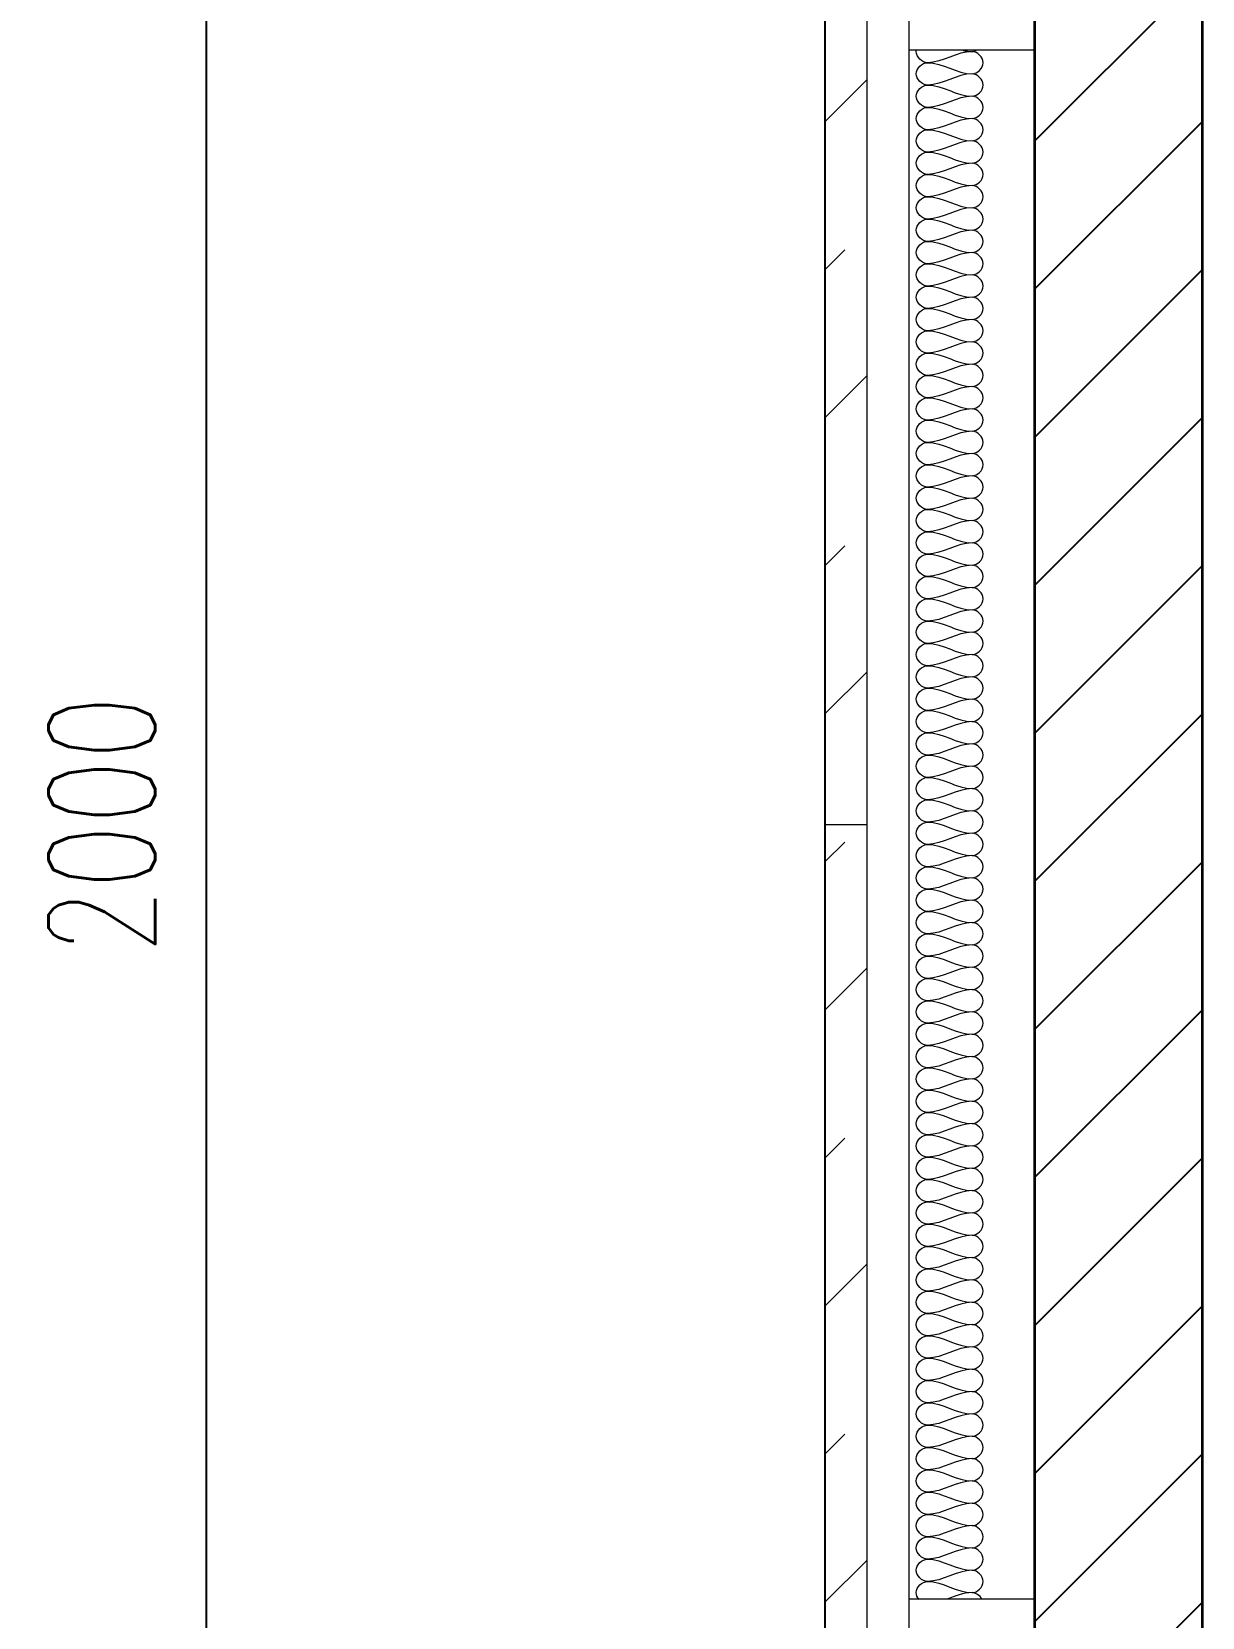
# Model space of a CAD drawing. Header units: millimetres. Extents: x 434053 to 1059003, y -2417481 to 936527.
# Drawn here: x 612355 to 613752, y -2238482 to -2236589 of the extents above; entities that cross this region are included whole.
import ezdxf

# ---------------------------------------------------------------- set-up
doc = ezdxf.new("R2010")
doc.units = ezdxf.units.MM
doc.header["$LTSCALE"] = 1000
doc.header["$MEASUREMENT"] = 0
doc.linetypes.add('DOTE', pattern=[2.42, 2, -0.2, 0.02, -0.2])
doc.layers.get('Defpoints').update_dxf_attribs({"color": 6})
for name, color, linetype in [('A-ANNO-DIMS', 3, 'Continuous'), ('A-WALL-PATT', 8, 'Continuous'), ('DOTE', 16, 'DOTE'), ('HZHZNEWPLOTLAYER#@$TT', 7, 'Continuous')]:
    doc.layers.add(name, color=color, linetype=linetype)
for name, color, linetype, lineweight in [('A-DETL-0001', 4, 'Continuous', 15), ('A-WALL', 5, 'Continuous', 35), ('Detail Items', 7, 'Continuous', 15)]:
    doc.layers.add(name, color=color, linetype=linetype, lineweight=lineweight)
doc.styles.add('_TCH_DIM_T3', font='SIMPLEX', dxfattribs={"width": 0.705882, "bigfont": 'GBCBIG'})
doc.dimstyles.new('_TCH_ARCH&&50', dxfattribs={"dimtxt": 127.5, "dimasz": 50, "dimexe": 125, "dimexo": 150, "dimgap": 61.25, "dimtad": 1, "dimdec": 0, "dimzin": 0, "dimdsep": 46, "dimtxsty": '_TCH_DIM_T3', "dimblk": 'ARCHTICK', "dimcen": 0.09, "dimclrt": 7, "dimazin": 2, "dimtfac": 1, "dimtdec": 0, "dimtix": 1, "dimtmove": 2, "dimatfit": 3, "dimfxl": 1, "dimtolj": 1, "dimtzin": 0, "dimarcsym": 0})

# ---------------------------------------------------------------- blocks, each defined once
blk = doc.blocks.new('ASDGDSGF')
at = {"layer": 'Detail Items'}
h = blk.add_hatch(dxfattribs=at)
h.set_pattern_fill('FP_68', color=256, style=0, pattern_type=2)
h.set_pattern_definition([(45, (16438.46, 6181.81), (-176.7767, 176.7767), []), (45, (16438.46, 6358.6), (-176.7767, 176.7767), [125, -125])])
h.paths.add_polyline_path([(11697.3, 3681.8), (11697.3, 17381.8), (11747.3, 17381.8), (11747.3, 17431.8), (11647.3, 17431.8), (11647.3, 3681.8)])
h.paths.add_polyline_path([(11647.3, 19431.8), (11747.3, 19431.8), (11747.3, 19481.8), (11697.3, 19481.8), (11697.3, 22031.8), (11647.3, 22031.8), (11647.3, 20152.4)])
at = {"layer": 'A-DETL-0001'}
for p, q in [((11647.3, 17431.8), (11647.3, 3681.8)), ((11697.3, 3681.8), (11697.3, 17381.8)), ((11747.3, 11757.2), (11747.3, 11607.2)), ((11897.3, 11607.2), (11897.3, 11757.2)), ((11747.3, 11607.2), (11747.3, 9757.2)), ((11747.3, 11607.2), (11897.3, 11607.2)), ((11897.3, 9757.2), (11897.3, 11607.2)), ((11647.3, 10682.2), (11697.3, 10682.2)), ((11897.3, 9757.2), (11747.3, 9757.2)), ((11747.3, 9757.2), (11747.3, 9607.2)), ((11897.3, 9607.2), (11897.3, 9757.2))]:
    blk.add_line(p, q, dxfattribs=at)
for points, knots in [([(11769.3, 11591.8), (11763, 11591.8), (11755.2, 11599.2), (11756.1, 11606.6), (11756.2, 11607.4)], [0, 0, 0, 0, 1.414214, 1.573634, 1.573634, 1.573634, 1.573634]), ([(11759.3, 9757), (11757.3, 9759.4), (11752.9, 9768.9), (11763, 9778.5), (11769.3, 9778.5)], [0.802245, 0.802245, 0.802245, 0.802245, 1.414214, 2.828427, 2.828427, 2.828427, 2.828427])]:
    blk.add_open_spline(points, degree=3, knots=knots, dxfattribs=at)
for points in [[(11822.6, 11605.1), (11804.3, 11605.1), (11787.6, 11591.8), (11769.3, 11591.8)], [(11811.9, 11606.5), (11815.4, 11605.7), (11819, 11605.1), (11822.6, 11605.1)], [(11822.6, 11605.1), (11824.2, 11605.1), (11825.8, 11605.6), (11827.3, 11606.3)], [(11822.6, 11578.5), (11828.9, 11578.5), (11843, 11591.8), (11828.9, 11605.1), (11822.6, 11605.1)], [(11769.3, 11565.1), (11763, 11565.1), (11748.9, 11578.5), (11763, 11591.8), (11769.3, 11591.8)], [(11769.3, 11591.8), (11787.6, 11591.8), (11804.3, 11578.5), (11822.6, 11578.5)], [(11822.6, 11578.5), (11804.3, 11578.5), (11787.6, 11565.1), (11769.3, 11565.1)], [(11822.6, 11551.8), (11828.9, 11551.8), (11843, 11565.1), (11828.9, 11578.5), (11822.6, 11578.5)], [(11769.3, 11538.5), (11763, 11538.5), (11748.9, 11551.8), (11763, 11565.1), (11769.3, 11565.1)], [(11769.3, 11565.1), (11787.6, 11565.1), (11804.3, 11551.8), (11822.6, 11551.8)], [(11822.6, 11551.8), (11804.3, 11551.8), (11787.6, 11538.5), (11769.3, 11538.5)], [(11822.6, 11525.1), (11828.9, 11525.1), (11843, 11538.5), (11828.9, 11551.8), (11822.6, 11551.8)], [(11769.3, 11511.8), (11763, 11511.8), (11748.9, 11525.1), (11763, 11538.5), (11769.3, 11538.5)], [(11769.3, 11538.5), (11787.6, 11538.5), (11804.3, 11525.1), (11822.6, 11525.1)], [(11769.3, 11485.1), (11763, 11485.1), (11748.9, 11498.5), (11763, 11511.8), (11769.3, 11511.8)], [(11822.6, 11525.1), (11804.3, 11525.1), (11787.6, 11511.8), (11769.3, 11511.8)], [(11769.3, 11511.8), (11787.6, 11511.8), (11804.3, 11498.5), (11822.6, 11498.5)], [(11822.6, 11498.5), (11828.9, 11498.5), (11843, 11511.8), (11828.9, 11525.1), (11822.6, 11525.1)], [(11822.6, 11498.5), (11804.3, 11498.5), (11787.6, 11485.1), (11769.3, 11485.1)], [(11822.6, 11471.8), (11828.9, 11471.8), (11843, 11485.1), (11828.9, 11498.5), (11822.6, 11498.5)], [(11769.3, 11458.5), (11763, 11458.5), (11748.9, 11471.8), (11763, 11485.1), (11769.3, 11485.1)], [(11769.3, 11485.1), (11787.6, 11485.1), (11804.3, 11471.8), (11822.6, 11471.8)], [(11769.3, 11431.8), (11763, 11431.8), (11748.9, 11445.1), (11763, 11458.5), (11769.3, 11458.5)], [(11822.6, 11471.8), (11804.3, 11471.8), (11787.6, 11458.5), (11769.3, 11458.5)], [(11769.3, 11458.5), (11787.6, 11458.5), (11804.3, 11445.1), (11822.6, 11445.1)], [(11822.6, 11445.1), (11828.9, 11445.1), (11843, 11458.5), (11828.9, 11471.8), (11822.6, 11471.8)], [(11822.6, 11445.1), (11804.3, 11445.1), (11787.6, 11431.8), (11769.3, 11431.8)], [(11822.6, 11418.5), (11828.9, 11418.5), (11843, 11431.8), (11828.9, 11445.1), (11822.6, 11445.1)], [(11769.3, 11405.1), (11763, 11405.1), (11748.9, 11418.5), (11763, 11431.8), (11769.3, 11431.8)], [(11769.3, 11431.8), (11787.6, 11431.8), (11804.3, 11418.5), (11822.6, 11418.5)], [(11822.6, 11418.5), (11804.3, 11418.5), (11787.6, 11405.1), (11769.3, 11405.1)], [(11822.6, 11391.8), (11828.9, 11391.8), (11843, 11405.1), (11828.9, 11418.5), (11822.6, 11418.5)], [(11769.3, 11378.5), (11763, 11378.5), (11748.9, 11391.8), (11763, 11405.1), (11769.3, 11405.1)], [(11769.3, 11405.1), (11787.6, 11405.1), (11804.3, 11391.8), (11822.6, 11391.8)], [(11769.3, 11351.8), (11763, 11351.8), (11748.9, 11365.1), (11763, 11378.5), (11769.3, 11378.5)], [(11822.6, 11391.8), (11804.3, 11391.8), (11787.6, 11378.5), (11769.3, 11378.5)], [(11769.3, 11378.5), (11787.6, 11378.5), (11804.3, 11365.1), (11822.6, 11365.1)], [(11822.6, 11365.1), (11828.9, 11365.1), (11843, 11378.5), (11828.9, 11391.8), (11822.6, 11391.8)], [(11822.6, 11365.1), (11804.3, 11365.1), (11787.6, 11351.8), (11769.3, 11351.8)], [(11822.6, 11338.5), (11828.9, 11338.5), (11843, 11351.8), (11828.9, 11365.1), (11822.6, 11365.1)], [(11769.3, 11325.1), (11763, 11325.1), (11748.9, 11338.5), (11763, 11351.8), (11769.3, 11351.8)], [(11769.3, 11351.8), (11787.6, 11351.8), (11804.3, 11338.5), (11822.6, 11338.5)], [(11769.3, 11298.5), (11763, 11298.5), (11748.9, 11311.8), (11763, 11325.1), (11769.3, 11325.1)], [(11822.6, 11338.5), (11804.3, 11338.5), (11787.6, 11325.1), (11769.3, 11325.1)], [(11769.3, 11325.1), (11787.6, 11325.1), (11804.3, 11311.8), (11822.6, 11311.8)], [(11822.6, 11311.8), (11828.9, 11311.8), (11843, 11325.1), (11828.9, 11338.5), (11822.6, 11338.5)], [(11822.6, 11311.8), (11804.3, 11311.8), (11787.6, 11298.5), (11769.3, 11298.5)], [(11822.6, 11285.1), (11828.9, 11285.1), (11843, 11298.5), (11828.9, 11311.8), (11822.6, 11311.8)], [(11769.3, 11271.8), (11763, 11271.8), (11748.9, 11285.1), (11763, 11298.5), (11769.3, 11298.5)], [(11769.3, 11298.5), (11787.6, 11298.5), (11804.3, 11285.1), (11822.6, 11285.1)], [(11822.6, 11285.1), (11804.3, 11285.1), (11787.6, 11271.8), (11769.3, 11271.8)], [(11822.6, 11258.5), (11828.9, 11258.5), (11843, 11271.8), (11828.9, 11285.1), (11822.6, 11285.1)], [(11769.3, 11245.1), (11763, 11245.1), (11748.9, 11258.5), (11763, 11271.8), (11769.3, 11271.8)], [(11769.3, 11271.8), (11787.6, 11271.8), (11804.3, 11258.5), (11822.6, 11258.5)], [(11769.3, 11218.5), (11763, 11218.5), (11748.9, 11231.8), (11763, 11245.1), (11769.3, 11245.1)], [(11822.6, 11258.5), (11804.3, 11258.5), (11787.6, 11245.1), (11769.3, 11245.1)], [(11769.3, 11245.1), (11787.6, 11245.1), (11804.3, 11231.8), (11822.6, 11231.8)], [(11822.6, 11231.8), (11828.9, 11231.8), (11843, 11245.1), (11828.9, 11258.5), (11822.6, 11258.5)], [(11822.6, 11231.8), (11804.3, 11231.8), (11787.6, 11218.5), (11769.3, 11218.5)], [(11822.6, 11205.1), (11828.9, 11205.1), (11843, 11218.5), (11828.9, 11231.8), (11822.6, 11231.8)], [(11769.3, 11191.8), (11763, 11191.8), (11748.9, 11205.1), (11763, 11218.5), (11769.3, 11218.5)], [(11769.3, 11218.5), (11787.6, 11218.5), (11804.3, 11205.1), (11822.6, 11205.1)], [(11769.3, 11165.1), (11763, 11165.1), (11748.9, 11178.5), (11763, 11191.8), (11769.3, 11191.8)], [(11822.6, 11205.1), (11804.3, 11205.1), (11787.6, 11191.8), (11769.3, 11191.8)], [(11769.3, 11191.8), (11787.6, 11191.8), (11804.3, 11178.5), (11822.6, 11178.5)], [(11822.6, 11178.5), (11828.9, 11178.5), (11843, 11191.8), (11828.9, 11205.1), (11822.6, 11205.1)], [(11822.6, 11178.5), (11804.3, 11178.5), (11787.6, 11165.1), (11769.3, 11165.1)], [(11822.6, 11151.8), (11828.9, 11151.8), (11843, 11165.1), (11828.9, 11178.5), (11822.6, 11178.5)], [(11769.3, 11138.5), (11763, 11138.5), (11748.9, 11151.8), (11763, 11165.1), (11769.3, 11165.1)], [(11769.3, 11165.1), (11787.6, 11165.1), (11804.3, 11151.8), (11822.6, 11151.8)], [(11822.6, 11151.8), (11804.3, 11151.8), (11787.6, 11138.5), (11769.3, 11138.5)], [(11822.6, 11125.1), (11828.9, 11125.1), (11843, 11138.5), (11828.9, 11151.8), (11822.6, 11151.8)], [(11769.3, 11111.8), (11763, 11111.8), (11748.9, 11125.1), (11763, 11138.5), (11769.3, 11138.5)], [(11769.3, 11138.5), (11787.6, 11138.5), (11804.3, 11125.1), (11822.6, 11125.1)], [(11822.6, 11125.1), (11804.3, 11125.1), (11787.6, 11111.8), (11769.3, 11111.8)], [(11822.6, 11098.5), (11828.9, 11098.5), (11843, 11111.8), (11828.9, 11125.1), (11822.6, 11125.1)], [(11769.3, 11085.1), (11763, 11085.1), (11748.9, 11098.5), (11763, 11111.8), (11769.3, 11111.8)], [(11769.3, 11111.8), (11787.6, 11111.8), (11804.3, 11098.5), (11822.6, 11098.5)], [(11822.6, 11098.5), (11804.3, 11098.5), (11787.6, 11085.1), (11769.3, 11085.1)], [(11822.6, 11071.8), (11828.9, 11071.8), (11843, 11085.1), (11828.9, 11098.5), (11822.6, 11098.5)], [(11769.3, 11058.5), (11763, 11058.5), (11748.9, 11071.8), (11763, 11085.1), (11769.3, 11085.1)], [(11769.3, 11085.1), (11787.6, 11085.1), (11804.3, 11071.8), (11822.6, 11071.8)], [(11769.3, 11031.8), (11763, 11031.8), (11748.9, 11045.1), (11763, 11058.5), (11769.3, 11058.5)], [(11822.6, 11071.8), (11804.3, 11071.8), (11787.6, 11058.5), (11769.3, 11058.5)], [(11769.3, 11058.5), (11787.6, 11058.5), (11804.3, 11045.1), (11822.6, 11045.1)], [(11822.6, 11045.1), (11828.9, 11045.1), (11843, 11058.5), (11828.9, 11071.8), (11822.6, 11071.8)], [(11822.6, 11045.1), (11804.3, 11045.1), (11787.6, 11031.8), (11769.3, 11031.8)], [(11822.6, 11018.5), (11828.9, 11018.5), (11843, 11031.8), (11828.9, 11045.1), (11822.6, 11045.1)], [(11769.3, 11005.1), (11763, 11005.1), (11748.9, 11018.5), (11763, 11031.8), (11769.3, 11031.8)], [(11769.3, 11031.8), (11787.6, 11031.8), (11804.3, 11018.5), (11822.6, 11018.5)], [(11822.6, 11018.5), (11804.3, 11018.5), (11787.6, 11005.1), (11769.3, 11005.1)], [(11822.6, 10991.8), (11828.9, 10991.8), (11843, 11005.1), (11828.9, 11018.5), (11822.6, 11018.5)], [(11769.3, 10978.5), (11763, 10978.5), (11748.9, 10991.8), (11763, 11005.1), (11769.3, 11005.1)], [(11769.3, 11005.1), (11787.6, 11005.1), (11804.3, 10991.8), (11822.6, 10991.8)], [(11822.6, 10991.8), (11804.3, 10991.8), (11787.6, 10978.5), (11769.3, 10978.5)], [(11822.6, 10965.1), (11828.9, 10965.1), (11843, 10978.5), (11828.9, 10991.8), (11822.6, 10991.8)], [(11769.3, 10951.8), (11763, 10951.8), (11748.9, 10965.1), (11763, 10978.5), (11769.3, 10978.5)], [(11769.3, 10978.5), (11787.6, 10978.5), (11804.3, 10965.1), (11822.6, 10965.1)], [(11822.6, 10965.1), (11804.3, 10965.1), (11787.6, 10951.8), (11769.3, 10951.8)], [(11822.6, 10938.5), (11828.9, 10938.5), (11843, 10951.8), (11828.9, 10965.1), (11822.6, 10965.1)], [(11769.3, 10925.1), (11763, 10925.1), (11748.9, 10938.5), (11763, 10951.8), (11769.3, 10951.8)], [(11769.3, 10951.8), (11787.6, 10951.8), (11804.3, 10938.5), (11822.6, 10938.5)], [(11769.3, 10898.5), (11763, 10898.5), (11748.9, 10911.8), (11763, 10925.1), (11769.3, 10925.1)], [(11822.6, 10938.5), (11804.3, 10938.5), (11787.6, 10925.1), (11769.3, 10925.1)], [(11769.3, 10925.1), (11787.6, 10925.1), (11804.3, 10911.8), (11822.6, 10911.8)], [(11822.6, 10911.8), (11828.9, 10911.8), (11843, 10925.1), (11828.9, 10938.5), (11822.6, 10938.5)], [(11822.6, 10911.8), (11804.3, 10911.8), (11787.6, 10898.5), (11769.3, 10898.5)], [(11822.6, 10885.1), (11828.9, 10885.1), (11843, 10898.5), (11828.9, 10911.8), (11822.6, 10911.8)], [(11769.3, 10871.8), (11763, 10871.8), (11748.9, 10885.1), (11763, 10898.5), (11769.3, 10898.5)], [(11769.3, 10898.5), (11787.6, 10898.5), (11804.3, 10885.1), (11822.6, 10885.1)], [(11769.3, 10845.1), (11763, 10845.1), (11748.9, 10858.5), (11763, 10871.8), (11769.3, 10871.8)], [(11822.6, 10885.1), (11804.3, 10885.1), (11787.6, 10871.8), (11769.3, 10871.8)], [(11769.3, 10871.8), (11787.6, 10871.8), (11804.3, 10858.5), (11822.6, 10858.5)], [(11822.6, 10858.5), (11828.9, 10858.5), (11843, 10871.8), (11828.9, 10885.1), (11822.6, 10885.1)], [(11822.6, 10858.5), (11804.3, 10858.5), (11787.6, 10845.1), (11769.3, 10845.1)], [(11822.6, 10831.8), (11828.9, 10831.8), (11843, 10845.1), (11828.9, 10858.5), (11822.6, 10858.5)], [(11769.3, 10818.5), (11763, 10818.5), (11748.9, 10831.8), (11763, 10845.1), (11769.3, 10845.1)], [(11769.3, 10845.1), (11787.6, 10845.1), (11804.3, 10831.8), (11822.6, 10831.8)], [(11822.6, 10831.8), (11804.3, 10831.8), (11787.6, 10818.5), (11769.3, 10818.5)], [(11822.6, 10805.1), (11828.9, 10805.1), (11843, 10818.5), (11828.9, 10831.8), (11822.6, 10831.8)], [(11769.3, 10791.8), (11763, 10791.8), (11748.9, 10805.1), (11763, 10818.5), (11769.3, 10818.5)], [(11769.3, 10818.5), (11787.6, 10818.5), (11804.3, 10805.1), (11822.6, 10805.1)], [(11769.3, 10765.1), (11763, 10765.1), (11748.9, 10778.5), (11763, 10791.8), (11769.3, 10791.8)], [(11822.6, 10805.1), (11804.3, 10805.1), (11787.6, 10791.8), (11769.3, 10791.8)], [(11769.3, 10791.8), (11787.6, 10791.8), (11804.3, 10778.5), (11822.6, 10778.5)], [(11822.6, 10778.5), (11828.9, 10778.5), (11843, 10791.8), (11828.9, 10805.1), (11822.6, 10805.1)], [(11822.6, 10778.5), (11804.3, 10778.5), (11787.6, 10765.1), (11769.3, 10765.1)], [(11822.6, 10751.8), (11828.9, 10751.8), (11843, 10765.1), (11828.9, 10778.5), (11822.6, 10778.5)], [(11769.3, 10738.5), (11763, 10738.5), (11748.9, 10751.8), (11763, 10765.1), (11769.3, 10765.1)], [(11769.3, 10765.1), (11787.6, 10765.1), (11804.3, 10751.8), (11822.6, 10751.8)], [(11769.3, 10711.8), (11763, 10711.8), (11748.9, 10725.1), (11763, 10738.5), (11769.3, 10738.5)], [(11822.6, 10751.8), (11804.3, 10751.8), (11787.6, 10738.5), (11769.3, 10738.5)], [(11769.3, 10738.5), (11787.6, 10738.5), (11804.3, 10725.1), (11822.6, 10725.1)], [(11822.6, 10725.1), (11828.9, 10725.1), (11843, 10738.5), (11828.9, 10751.8), (11822.6, 10751.8)], [(11822.6, 10725.1), (11804.3, 10725.1), (11787.6, 10711.8), (11769.3, 10711.8)], [(11822.6, 10698.5), (11828.9, 10698.5), (11843, 10711.8), (11828.9, 10725.1), (11822.6, 10725.1)], [(11769.3, 10685.1), (11763, 10685.1), (11748.9, 10698.5), (11763, 10711.8), (11769.3, 10711.8)], [(11769.3, 10711.8), (11787.6, 10711.8), (11804.3, 10698.5), (11822.6, 10698.5)], [(11822.6, 10698.5), (11804.3, 10698.5), (11787.6, 10685.1), (11769.3, 10685.1)], [(11822.6, 10671.8), (11828.9, 10671.8), (11843, 10685.1), (11828.9, 10698.5), (11822.6, 10698.5)], [(11769.3, 10658.5), (11763, 10658.5), (11748.9, 10671.8), (11763, 10685.1), (11769.3, 10685.1)], [(11769.3, 10685.1), (11787.6, 10685.1), (11804.3, 10671.8), (11822.6, 10671.8)], [(11769.3, 10631.8), (11763, 10631.8), (11748.9, 10645.1), (11763, 10658.5), (11769.3, 10658.5)], [(11822.6, 10671.8), (11804.3, 10671.8), (11787.6, 10658.5), (11769.3, 10658.5)], [(11769.3, 10658.5), (11787.6, 10658.5), (11804.3, 10645.1), (11822.6, 10645.1)], [(11822.6, 10645.1), (11828.9, 10645.1), (11843, 10658.5), (11828.9, 10671.8), (11822.6, 10671.8)], [(11822.6, 10645.1), (11804.3, 10645.1), (11787.6, 10631.8), (11769.3, 10631.8)], [(11822.6, 10618.5), (11828.9, 10618.5), (11843, 10631.8), (11828.9, 10645.1), (11822.6, 10645.1)], [(11769.3, 10605.1), (11763, 10605.1), (11748.9, 10618.5), (11763, 10631.8), (11769.3, 10631.8)], [(11769.3, 10631.8), (11787.6, 10631.8), (11804.3, 10618.5), (11822.6, 10618.5)], [(11769.3, 10578.5), (11763, 10578.5), (11748.9, 10591.8), (11763, 10605.1), (11769.3, 10605.1)], [(11822.6, 10618.5), (11804.3, 10618.5), (11787.6, 10605.1), (11769.3, 10605.1)], [(11769.3, 10605.1), (11787.6, 10605.1), (11804.3, 10591.8), (11822.6, 10591.8)], [(11822.6, 10591.8), (11828.9, 10591.8), (11843, 10605.1), (11828.9, 10618.5), (11822.6, 10618.5)], [(11822.6, 10591.8), (11804.3, 10591.8), (11787.6, 10578.5), (11769.3, 10578.5)], [(11822.6, 10565.1), (11828.9, 10565.1), (11843, 10578.5), (11828.9, 10591.8), (11822.6, 10591.8)], [(11769.3, 10551.8), (11763, 10551.8), (11748.9, 10565.1), (11763, 10578.5), (11769.3, 10578.5)], [(11769.3, 10578.5), (11787.6, 10578.5), (11804.3, 10565.1), (11822.6, 10565.1)], [(11822.6, 10565.1), (11804.3, 10565.1), (11787.6, 10551.8), (11769.3, 10551.8)], [(11822.6, 10538.5), (11828.9, 10538.5), (11843, 10551.8), (11828.9, 10565.1), (11822.6, 10565.1)], [(11769.3, 10525.1), (11763, 10525.1), (11748.9, 10538.5), (11763, 10551.8), (11769.3, 10551.8)], [(11769.3, 10551.8), (11787.6, 10551.8), (11804.3, 10538.5), (11822.6, 10538.5)], [(11822.6, 10538.5), (11804.3, 10538.5), (11787.6, 10525.1), (11769.3, 10525.1)], [(11822.6, 10511.8), (11828.9, 10511.8), (11843, 10525.1), (11828.9, 10538.5), (11822.6, 10538.5)], [(11769.3, 10498.5), (11763, 10498.5), (11748.9, 10511.8), (11763, 10525.1), (11769.3, 10525.1)], [(11769.3, 10525.1), (11787.6, 10525.1), (11804.3, 10511.8), (11822.6, 10511.8)], [(11822.6, 10511.8), (11804.3, 10511.8), (11787.6, 10498.5), (11769.3, 10498.5)], [(11822.6, 10485.1), (11828.9, 10485.1), (11843, 10498.5), (11828.9, 10511.8), (11822.6, 10511.8)], [(11769.3, 10471.8), (11763, 10471.8), (11748.9, 10485.1), (11763, 10498.5), (11769.3, 10498.5)], [(11769.3, 10498.5), (11787.6, 10498.5), (11804.3, 10485.1), (11822.6, 10485.1)], [(11769.3, 10445.1), (11763, 10445.1), (11748.9, 10458.5), (11763, 10471.8), (11769.3, 10471.8)], [(11822.6, 10485.1), (11804.3, 10485.1), (11787.6, 10471.8), (11769.3, 10471.8)], [(11769.3, 10471.8), (11787.6, 10471.8), (11804.3, 10458.5), (11822.6, 10458.5)], [(11822.6, 10458.5), (11828.9, 10458.5), (11843, 10471.8), (11828.9, 10485.1), (11822.6, 10485.1)], [(11822.6, 10458.5), (11804.3, 10458.5), (11787.6, 10445.1), (11769.3, 10445.1)], [(11822.6, 10431.8), (11828.9, 10431.8), (11843, 10445.1), (11828.9, 10458.5), (11822.6, 10458.5)], [(11769.3, 10418.5), (11763, 10418.5), (11748.9, 10431.8), (11763, 10445.1), (11769.3, 10445.1)], [(11769.3, 10445.1), (11787.6, 10445.1), (11804.3, 10431.8), (11822.6, 10431.8)], [(11822.6, 10431.8), (11804.3, 10431.8), (11787.6, 10418.5), (11769.3, 10418.5)], [(11822.6, 10405.1), (11828.9, 10405.1), (11843, 10418.5), (11828.9, 10431.8), (11822.6, 10431.8)], [(11769.3, 10391.8), (11763, 10391.8), (11748.9, 10405.1), (11763, 10418.5), (11769.3, 10418.5)], [(11769.3, 10418.5), (11787.6, 10418.5), (11804.3, 10405.1), (11822.6, 10405.1)], [(11822.6, 10405.1), (11804.3, 10405.1), (11787.6, 10391.8), (11769.3, 10391.8)], [(11822.6, 10378.5), (11828.9, 10378.5), (11843, 10391.8), (11828.9, 10405.1), (11822.6, 10405.1)], [(11769.3, 10365.1), (11763, 10365.1), (11748.9, 10378.5), (11763, 10391.8), (11769.3, 10391.8)], [(11769.3, 10391.8), (11787.6, 10391.8), (11804.3, 10378.5), (11822.6, 10378.5)], [(11822.6, 10378.5), (11804.3, 10378.5), (11787.6, 10365.1), (11769.3, 10365.1)], [(11822.6, 10351.8), (11828.9, 10351.8), (11843, 10365.1), (11828.9, 10378.5), (11822.6, 10378.5)], [(11769.3, 10338.5), (11763, 10338.5), (11748.9, 10351.8), (11763, 10365.1), (11769.3, 10365.1)], [(11769.3, 10365.1), (11787.6, 10365.1), (11804.3, 10351.8), (11822.6, 10351.8)], [(11769.3, 10311.8), (11763, 10311.8), (11748.9, 10325.1), (11763, 10338.5), (11769.3, 10338.5)], [(11822.6, 10351.8), (11804.3, 10351.8), (11787.6, 10338.5), (11769.3, 10338.5)], [(11769.3, 10338.5), (11787.6, 10338.5), (11804.3, 10325.1), (11822.6, 10325.1)], [(11822.6, 10325.1), (11828.9, 10325.1), (11843, 10338.5), (11828.9, 10351.8), (11822.6, 10351.8)], [(11822.6, 10325.1), (11804.3, 10325.1), (11787.6, 10311.8), (11769.3, 10311.8)], [(11822.6, 10298.5), (11828.9, 10298.5), (11843, 10311.8), (11828.9, 10325.1), (11822.6, 10325.1)], [(11769.3, 10285.1), (11763, 10285.1), (11748.9, 10298.5), (11763, 10311.8), (11769.3, 10311.8)], [(11769.3, 10311.8), (11787.6, 10311.8), (11804.3, 10298.5), (11822.6, 10298.5)], [(11769.3, 10258.5), (11763, 10258.5), (11748.9, 10271.8), (11763, 10285.1), (11769.3, 10285.1)], [(11822.6, 10298.5), (11804.3, 10298.5), (11787.6, 10285.1), (11769.3, 10285.1)], [(11769.3, 10285.1), (11787.6, 10285.1), (11804.3, 10271.8), (11822.6, 10271.8)], [(11822.6, 10271.8), (11828.9, 10271.8), (11843, 10285.1), (11828.9, 10298.5), (11822.6, 10298.5)], [(11822.6, 10271.8), (11804.3, 10271.8), (11787.6, 10258.5), (11769.3, 10258.5)], [(11822.6, 10245.1), (11828.9, 10245.1), (11843, 10258.5), (11828.9, 10271.8), (11822.6, 10271.8)], [(11769.3, 10231.8), (11763, 10231.8), (11748.9, 10245.1), (11763, 10258.5), (11769.3, 10258.5)], [(11769.3, 10258.5), (11787.6, 10258.5), (11804.3, 10245.1), (11822.6, 10245.1)], [(11822.6, 10245.1), (11804.3, 10245.1), (11787.6, 10231.8), (11769.3, 10231.8)], [(11822.6, 10218.5), (11828.9, 10218.5), (11843, 10231.8), (11828.9, 10245.1), (11822.6, 10245.1)], [(11769.3, 10205.1), (11763, 10205.1), (11748.9, 10218.5), (11763, 10231.8), (11769.3, 10231.8)], [(11769.3, 10231.8), (11787.6, 10231.8), (11804.3, 10218.5), (11822.6, 10218.5)], [(11769.3, 10178.5), (11763, 10178.5), (11748.9, 10191.8), (11763, 10205.1), (11769.3, 10205.1)], [(11822.6, 10218.5), (11804.3, 10218.5), (11787.6, 10205.1), (11769.3, 10205.1)], [(11769.3, 10205.1), (11787.6, 10205.1), (11804.3, 10191.8), (11822.6, 10191.8)], [(11822.6, 10191.8), (11828.9, 10191.8), (11843, 10205.1), (11828.9, 10218.5), (11822.6, 10218.5)], [(11822.6, 10191.8), (11804.3, 10191.8), (11787.6, 10178.5), (11769.3, 10178.5)], [(11822.6, 10165.1), (11828.9, 10165.1), (11843, 10178.5), (11828.9, 10191.8), (11822.6, 10191.8)], [(11769.3, 10151.8), (11763, 10151.8), (11748.9, 10165.1), (11763, 10178.5), (11769.3, 10178.5)], [(11769.3, 10178.5), (11787.6, 10178.5), (11804.3, 10165.1), (11822.6, 10165.1)], [(11769.3, 10125.1), (11763, 10125.1), (11748.9, 10138.5), (11763, 10151.8), (11769.3, 10151.8)], [(11822.6, 10165.1), (11804.3, 10165.1), (11787.6, 10151.8), (11769.3, 10151.8)], [(11769.3, 10151.8), (11787.6, 10151.8), (11804.3, 10138.5), (11822.6, 10138.5)], [(11822.6, 10138.5), (11828.9, 10138.5), (11843, 10151.8), (11828.9, 10165.1), (11822.6, 10165.1)], [(11822.6, 10138.5), (11804.3, 10138.5), (11787.6, 10125.1), (11769.3, 10125.1)], [(11822.6, 10111.8), (11828.9, 10111.8), (11843, 10125.1), (11828.9, 10138.5), (11822.6, 10138.5)], [(11769.3, 10098.5), (11763, 10098.5), (11748.9, 10111.8), (11763, 10125.1), (11769.3, 10125.1)], [(11769.3, 10125.1), (11787.6, 10125.1), (11804.3, 10111.8), (11822.6, 10111.8)], [(11822.6, 10111.8), (11804.3, 10111.8), (11787.6, 10098.5), (11769.3, 10098.5)], [(11822.6, 10085.1), (11828.9, 10085.1), (11843, 10098.5), (11828.9, 10111.8), (11822.6, 10111.8)], [(11769.3, 10071.8), (11763, 10071.8), (11748.9, 10085.1), (11763, 10098.5), (11769.3, 10098.5)], [(11769.3, 10098.5), (11787.6, 10098.5), (11804.3, 10085.1), (11822.6, 10085.1)], [(11769.3, 10045.1), (11763, 10045.1), (11748.9, 10058.5), (11763, 10071.8), (11769.3, 10071.8)], [(11822.6, 10085.1), (11804.3, 10085.1), (11787.6, 10071.8), (11769.3, 10071.8)], [(11769.3, 10071.8), (11787.6, 10071.8), (11804.3, 10058.5), (11822.6, 10058.5)], [(11822.6, 10058.5), (11828.9, 10058.5), (11843, 10071.8), (11828.9, 10085.1), (11822.6, 10085.1)], [(11822.6, 10058.5), (11804.3, 10058.5), (11787.6, 10045.1), (11769.3, 10045.1)], [(11822.6, 10031.8), (11828.9, 10031.8), (11843, 10045.1), (11828.9, 10058.5), (11822.6, 10058.5)], [(11769.3, 10018.5), (11763, 10018.5), (11748.9, 10031.8), (11763, 10045.1), (11769.3, 10045.1)], [(11769.3, 10045.1), (11787.6, 10045.1), (11804.3, 10031.8), (11822.6, 10031.8)], [(11769.3, 9991.8), (11763, 9991.8), (11748.9, 10005.1), (11763, 10018.5), (11769.3, 10018.5)], [(11822.6, 10031.8), (11804.3, 10031.8), (11787.6, 10018.5), (11769.3, 10018.5)], [(11769.3, 10018.5), (11787.6, 10018.5), (11804.3, 10005.1), (11822.6, 10005.1)], [(11822.6, 10005.1), (11828.9, 10005.1), (11843, 10018.5), (11828.9, 10031.8), (11822.6, 10031.8)], [(11822.6, 10005.1), (11804.3, 10005.1), (11787.6, 9991.8), (11769.3, 9991.8)], [(11822.6, 9978.5), (11828.9, 9978.5), (11843, 9991.8), (11828.9, 10005.1), (11822.6, 10005.1)], [(11769.3, 9965.1), (11763, 9965.1), (11748.9, 9978.5), (11763, 9991.8), (11769.3, 9991.8)], [(11769.3, 9991.8), (11787.6, 9991.8), (11804.3, 9978.5), (11822.6, 9978.5)], [(11822.6, 9978.5), (11804.3, 9978.5), (11787.6, 9965.1), (11769.3, 9965.1)], [(11822.6, 9951.8), (11828.9, 9951.8), (11843, 9965.1), (11828.9, 9978.5), (11822.6, 9978.5)], [(11769.3, 9938.5), (11763, 9938.5), (11748.9, 9951.8), (11763, 9965.1), (11769.3, 9965.1)], [(11769.3, 9965.1), (11787.6, 9965.1), (11804.3, 9951.8), (11822.6, 9951.8)], [(11822.6, 9951.8), (11804.3, 9951.8), (11787.6, 9938.5), (11769.3, 9938.5)], [(11822.6, 9925.1), (11828.9, 9925.1), (11843, 9938.5), (11828.9, 9951.8), (11822.6, 9951.8)], [(11769.3, 9911.8), (11763, 9911.8), (11748.9, 9925.1), (11763, 9938.5), (11769.3, 9938.5)], [(11769.3, 9938.5), (11787.6, 9938.5), (11804.3, 9925.1), (11822.6, 9925.1)], [(11822.6, 9925.1), (11804.3, 9925.1), (11787.6, 9911.8), (11769.3, 9911.8)], [(11822.6, 9898.5), (11828.9, 9898.5), (11843, 9911.8), (11828.9, 9925.1), (11822.6, 9925.1)], [(11769.3, 9885.1), (11763, 9885.1), (11748.9, 9898.5), (11763, 9911.8), (11769.3, 9911.8)], [(11769.3, 9911.8), (11787.6, 9911.8), (11804.3, 9898.5), (11822.6, 9898.5)], [(11769.3, 9858.5), (11763, 9858.5), (11748.9, 9871.8), (11763, 9885.1), (11769.3, 9885.1)], [(11822.6, 9898.5), (11804.3, 9898.5), (11787.6, 9885.1), (11769.3, 9885.1)], [(11769.3, 9885.1), (11787.6, 9885.1), (11804.3, 9871.8), (11822.6, 9871.8)], [(11822.6, 9871.8), (11828.9, 9871.8), (11843, 9885.1), (11828.9, 9898.5), (11822.6, 9898.5)], [(11822.6, 9871.8), (11804.3, 9871.8), (11787.6, 9858.5), (11769.3, 9858.5)], [(11822.6, 9845.1), (11828.9, 9845.1), (11843, 9858.5), (11828.9, 9871.8), (11822.6, 9871.8)], [(11769.3, 9831.8), (11763, 9831.8), (11748.9, 9845.1), (11763, 9858.5), (11769.3, 9858.5)], [(11769.3, 9858.5), (11787.6, 9858.5), (11804.3, 9845.1), (11822.6, 9845.1)], [(11822.6, 9845.1), (11804.3, 9845.1), (11787.6, 9831.8), (11769.3, 9831.8)], [(11822.6, 9818.5), (11828.9, 9818.5), (11843, 9831.8), (11828.9, 9845.1), (11822.6, 9845.1)], [(11769.3, 9805.1), (11763, 9805.1), (11748.9, 9818.5), (11763, 9831.8), (11769.3, 9831.8)], [(11769.3, 9831.8), (11787.6, 9831.8), (11804.3, 9818.5), (11822.6, 9818.5)], [(11822.6, 9818.5), (11804.3, 9818.5), (11787.6, 9805.1), (11769.3, 9805.1)], [(11822.6, 9791.8), (11828.9, 9791.8), (11843, 9805.1), (11828.9, 9818.5), (11822.6, 9818.5)], [(11769.3, 9778.5), (11763, 9778.5), (11748.9, 9791.8), (11763, 9805.1), (11769.3, 9805.1)], [(11769.3, 9805.1), (11787.6, 9805.1), (11804.3, 9791.8), (11822.6, 9791.8)], [(11822.6, 9791.8), (11804.3, 9791.8), (11787.6, 9778.5), (11769.3, 9778.5)], [(11822.6, 9765.1), (11828.9, 9765.1), (11843, 9778.5), (11828.9, 9791.8), (11822.6, 9791.8)], [(11769.3, 9778.5), (11787.6, 9778.5), (11804.3, 9765.1), (11822.6, 9765.1)], [(11822.6, 9765.1), (11812.3, 9765.1), (11802.4, 9760.9), (11792.5, 9757.2)], [(11834.3, 9757.5), (11831.9, 9761.8), (11827.1, 9765.1), (11822.6, 9765.1)]]:
    blk.add_open_spline(points, degree=3, dxfattribs=at)
blk = doc.blocks.new('_ArchTick')
at = {"color": 0, "linetype": 'ByBlock', "const_width": 0.4}
blk.add_lwpolyline([(-0.5, -0.5), (0.5, 0.5)], dxfattribs=at)
blk = doc.blocks.new('*D881')
at = {"layer": 'A-ANNO-DIMS', "color": 0, "lineweight": -2, "transparency": 16777216}
for p, q in [((613151.8, -2236535.3), (612438.6, -2236535.3)), ((612563.6, -2238535.3), (612563.6, -2236535.3)), ((613151.8, -2238535.3), (612438.6, -2238535.3))]:
    blk.add_line(p, q, dxfattribs=at)
at = {"layer": 'Defpoints', "color": 0, "transparency": 16777216}
for p in [(612563.6, -2236535.3), (613301.8, -2236535.3), (613301.8, -2238535.3)]:
    blk.add_point(p, dxfattribs=at)
at = {"layer": 'A-ANNO-DIMS', "color": 0, "lineweight": -2, "transparency": 16777216, "xscale": 50, "yscale": 50, "zscale": 50}
for p, rotation in [((612563.6, -2236535.3), 90), ((612563.6, -2238535.3), 270)]:
    blk.add_blockref('_ArchTick', p, dxfattribs=dict(at, rotation=rotation))
at = {"layer": 'A-ANNO-DIMS', "color": 7, "transparency": 16777216, "insert": (612438.6, -2237535.3), "char_height": 127.5, "attachment_point": 5, "rotation": 90, "style": '_TCH_DIM_T3'}
blk.add_mtext('\\A1;2000', dxfattribs=at)

msp = doc.modelspace()

# ---------------------------------------------------------------- hatches: boundary and pattern name
at = {"layer": 'A-WALL-PATT'}
h = msp.add_hatch(dxfattribs=at)
h.set_pattern_fill('普通砖', color=256, scale=50, style=0)
h.set_pattern_definition([(45, (-1713816.56, -1462893.01), (-88.388383, 88.388383), [])])
h.paths.add_polyline_path([(613551.8, -2234045.7), (613551.8, -2239085.7), (613751.8, -2239085.7), (613751.8, -2234045.7)])

# ---------------------------------------------------------------- linework, layer by layer
at = {"layer": 'A-WALL'}
for p, q in [((613551.8, -2234045.7), (613551.8, -2239085.7)), ((613751.8, -2234045.7), (613751.8, -2239085.7))]:
    msp.add_line(p, q, dxfattribs=at)
at = {"layer": 'DOTE'}
msp.add_line((613551.8, -2253351.7), (613551.8, -2226035.7), dxfattribs=at)
at = {"layer": 'HZHZNEWPLOTLAYER#@$TT'}
msp.add_lwpolyline([(613551.8, -2231385.7), (613551.8, -2244535.7), (613301.8, -2244535.7), (613301.8, -2231385.7)], dxfattribs=at)

# ---------------------------------------------------------------- block references
msp.add_blockref('ASDGDSGF', (601654.5, -2248217.5))

# ---------------------------------------------------------------- dimensions: what is measured, and where the dimension line sits
at = {"layer": 'A-ANNO-DIMS'}
dim = msp.add_aligned_dim(p1=(613301.8, -2238535.3), p2=(613301.8, -2236535.3), distance=738.2, dimstyle='_TCH_ARCH&&50', dxfattribs=at)
dim.commit()
dim.dimension.update_dxf_attribs({"geometry": '*D881', "text_midpoint": (612438.6, -2237535.3)})

doc.saveas('drawing.dxf')
